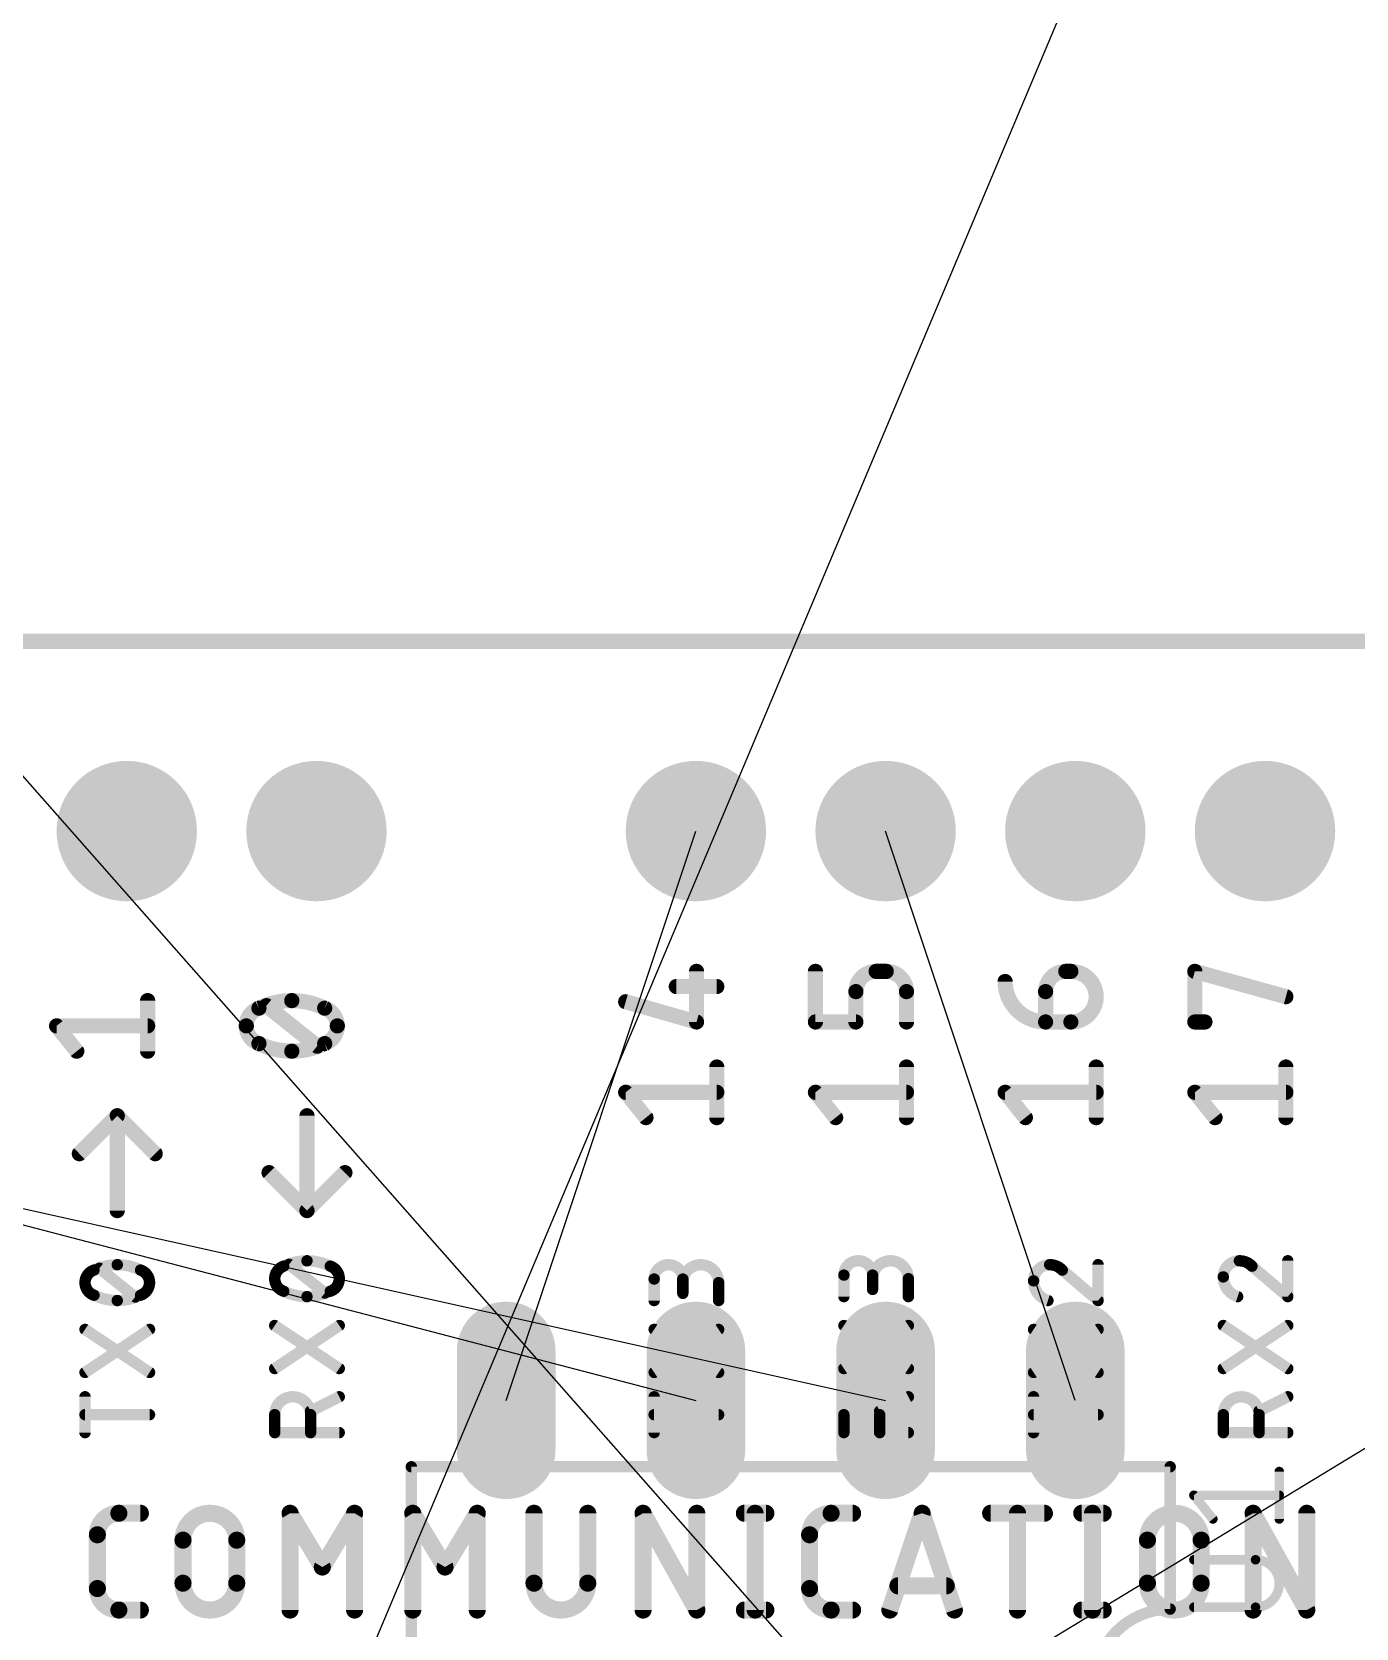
# Model space of a CAD drawing. Extents: x -123 to 102, y -1 to 117.
# Drawn here: x 46.99 to 64.72, y 41.4 to 62.77 of the extents above; entities that cross this region are included whole.
import ezdxf

# ---------------------------------------------------------------- set-up
doc = ezdxf.new("R2010")
doc.units = 0
for name, color, linetype in [('17', 110, 'CONTINUOUS'), ('19', 53, 'CONTINUOUS'), ('21', 253, 'CONTINUOUS'), ('25', 253, 'CONTINUOUS'), ('51', 253, 'CONTINUOUS')]:
    doc.layers.add(name, color=color, linetype=linetype)

# ---------------------------------------------------------------- blocks, each defined once
blk = doc.blocks.new('RECT')
blk.add_solid([(-0.5, -0.5), (0.5, -0.5), (-0.5, 0.5), (0.5, 0.5)])
blk = doc.blocks.new('ROUNDP')
at = {"const_width": 0.5}
blk.add_lwpolyline([(0, -0.25, 1), (0, 0.25, 1), (0, -0.25)], format="xyb", dxfattribs=at)
blk = doc.blocks.new('LONGP100')
at = {"const_width": 1}
blk.add_lwpolyline([(-0.5, 0), (0.5, 0)], dxfattribs=at)
at = {"const_width": 0.5}
for points in [[(-0.5, 0.25, 1), (-0.5, -0.25)], [(0.5, -0.25, 1), (0.5, 0.25)]]:
    blk.add_lwpolyline(points, format="xyb", dxfattribs=at)

msp = doc.modelspace()

# ---------------------------------------------------------------- linework, layer by layer
at = {"layer": '19'}
for p, q in [((40.64, 15.24), (65.786, 74.93)), ((53.34, 36.83), (95.25, 62.27)), ((41.91, 58.42), (60.96, 36.83)), ((24.13, 52.07), (58.42, 44.45)), ((26.67, 52.07), (55.88, 44.45)), ((53.34, 44.45), (55.88, 52.07)), ((60.96, 44.45), (58.42, 52.07))]:
    msp.add_line(p, q, dxfattribs=at)
at = {"layer": '21', "const_width": 0.1524}
for points in [[(62.23, 43.561), (52.07, 43.561)], [(52.07, 37.719), (52.07, 43.561)], [(62.23, 43.561), (62.23, 41.656)]]:
    msp.add_lwpolyline(points, dxfattribs=at)
at = {"layer": '21'}
for points, const_width in [([(52.07, 43.5991, 1), (52.07, 43.5229)], 0.0762), ([(52.1081, 43.561, 1), (52.0319, 43.561)], 0.0762), ([(62.2681, 43.561, 1), (62.1919, 43.561)], 0.0762), ([(62.23, 43.5229, 1), (62.23, 43.5991)], 0.0762), ([(62.23, 41.656, 1), (62.23, 39.624)], 0.1524), ([(62.1919, 41.656, 1), (62.2681, 41.656)], 0.0762), ([(62.23, 41.6179, 1), (62.23, 41.6941)], 0.0762)]:
    msp.add_lwpolyline(points, format="xyb", dxfattribs=dict(at, const_width=const_width))
at = {"layer": '25'}
for points, const_width in [([(63.7223, 43.4975, 1), (63.6587, 43.4975)], 0.0635), ([(62.5723, 43.1998, 1), (62.5227, 43.1602)], 0.0635), ([(62.5475, 43.2118, 1), (62.5475, 43.1482)], 0.0635), ([(63.6905, 43.1482, 1), (63.6905, 43.2118)], 0.0635), ([(62.7767, 42.8427, 1), (62.8263, 42.8823)], 0.0635), ([(63.6587, 42.8625, 1), (63.7223, 42.8625)], 0.0635), ([(62.5475, 42.3482, 1), (62.5475, 42.2846)], 0.0635), ([(63.373, 42.3482, 1), (63.373, 42.2846)], 0.0635), ([(63.373, 41.6814, 1), (63.373, 42.3164)], 0.127), ([(63.373, 42.2846, 1), (63.373, 42.3482)], 0.0635), ([(62.5475, 41.7132, 1), (62.5475, 41.6497)], 0.0635), ([(63.373, 41.7132, 1), (63.373, 41.6497)], 0.0635), ([(63.373, 41.6497, 1), (63.373, 41.7132)], 0.0635)]:
    msp.add_lwpolyline(points, format="xyb", dxfattribs=dict(at, const_width=const_width))
at = {"layer": '25', "const_width": 0.127}
for points in [[(63.6905, 42.8625), (63.6905, 43.4975)], [(62.8015, 42.8625), (62.5475, 43.18)], [(62.5475, 43.18), (63.6905, 43.18)], [(63.373, 42.3164), (62.5475, 42.3164)], [(62.5475, 41.6814), (63.373, 41.6814)]]:
    msp.add_lwpolyline(points, dxfattribs=at)
at = {"layer": '51'}
for points, const_width in [([(-12.7, 54.61), (83.82, 54.61)], 0.2032), ([(55.8885, 49.5148), (55.8885, 50.1921)], 0.2032), ([(57.4802, 49.5148), (57.4802, 50.1921)], 0.2032), ([(58.4285, 50.1921), (58.293, 50.1921)], 0.2032), ([(60.833, 50.1921), (60.9007, 50.1921)], 0.2032), ([(62.5602, 49.5148), (62.5602, 50.1921)], 0.2032), ([(62.5602, 50.1921), (63.7794, 49.8534)], 0.2032), ([(55.6175, 49.9889), (56.1594, 49.9889)], 0.2032), ([(58.0221, 49.9212), (58.0221, 49.5148)], 0.2032), ([(58.6994, 49.5148), (58.6994, 49.9212)], 0.2032), ([(60.5621, 49.5148), (60.5621, 49.9212)], 0.2032), ([(48.5394, 49.1236), (48.5394, 49.8009)], 0.2032), ([(50.8085, 49.1913), (50.1311, 49.7332)], 0.2032), ([(54.9402, 49.7857), (55.8885, 49.5148)], 0.2032), ([(58.0221, 49.5148), (57.4802, 49.5148)], 0.2032), ([(60.9007, 49.5148), (60.5621, 49.5148)], 0.2032), ([(62.6957, 49.5148), (62.5602, 49.5148)], 0.2032), ([(47.5911, 49.1236), (47.3202, 49.4623)], 0.2032), ([(47.3202, 49.4623), (48.5394, 49.4623)], 0.2032), ([(56.1594, 48.2346), (56.1594, 48.9119)], 0.2032), ([(58.6994, 48.2346), (58.6994, 48.9119)], 0.2032), ([(61.2394, 48.2346), (61.2394, 48.9119)], 0.2032), ([(63.7794, 48.2346), (63.7794, 48.9119)], 0.2032), ([(55.2111, 48.2346), (54.9402, 48.5733)], 0.2032), ([(54.9402, 48.5733), (56.1594, 48.5733)], 0.2032), ([(57.7511, 48.2346), (57.4802, 48.5733)], 0.2032), ([(57.4802, 48.5733), (58.6994, 48.5733)], 0.2032), ([(60.2911, 48.2346), (60.0202, 48.5733)], 0.2032), ([(60.0202, 48.5733), (61.2394, 48.5733)], 0.2032), ([(62.8311, 48.2346), (62.5602, 48.5733)], 0.2032), ([(62.5602, 48.5733), (63.7794, 48.5733)], 0.2032), ([(47.625, 47.752), (48.133, 48.26)], 0.2032), ([(48.133, 46.99), (48.133, 48.26)], 0.2032), ([(48.133, 48.26), (48.641, 47.752)], 0.2032), ([(50.673, 48.26), (50.673, 46.99)], 0.2032), ([(50.673, 46.99), (50.165, 47.498)], 0.2032), ([(51.181, 47.498), (50.673, 46.99)], 0.2032), ([(63.8048, 45.8385), (63.8048, 46.3183)], 0.1524), ([(48.3729, 45.834), (47.8931, 46.2178)], 0.1524), ([(50.9129, 45.8865), (50.4331, 46.2703)], 0.1524), ([(55.3212, 45.786), (55.3212, 46.0739)], 0.1524), ([(55.705, 46.0739), (55.705, 45.882)], 0.1524), ([(57.8612, 45.8385), (57.8612, 46.1264)], 0.1524), ([(58.245, 46.1264), (58.245, 45.9345)], 0.1524), ([(58.7248, 45.8385), (58.7248, 46.0784)], 0.1524), ([(60.785, 46.1938), (61.2648, 45.786)], 0.1524), ([(61.2648, 45.786), (61.2648, 46.2658)], 0.1524), ([(63.325, 46.2463), (63.8048, 45.8385)], 0.1524), ([(56.1848, 45.786), (56.1848, 46.0259)], 0.1524), ([(51.1048, 44.8762), (50.2412, 45.4519)], 0.1524), ([(50.2412, 44.8762), (51.1048, 45.4519)], 0.1524), ([(58.7248, 44.8762), (57.8612, 45.4519)], 0.1524), ([(57.8612, 44.8762), (58.7248, 45.4519)], 0.1524), ([(63.8048, 44.8762), (62.9412, 45.4519)], 0.1524), ([(62.9412, 44.8762), (63.8048, 45.4519)], 0.1524), ([(48.5648, 44.8237), (47.7012, 45.3994)], 0.1524), ([(47.7012, 44.8237), (48.5648, 45.3994)], 0.1524), ([(56.1848, 44.8237), (55.3212, 45.3994)], 0.1524), ([(55.3212, 44.8237), (56.1848, 45.3994)], 0.1524), ([(61.2648, 44.8237), (60.4012, 45.3994)], 0.1524), ([(60.4012, 44.8237), (61.2648, 45.3994)], 0.1524), ([(47.7012, 44.0182), (47.7012, 44.498)], 0.1524), ([(51.1048, 44.498), (50.721, 44.3061)], 0.1524), ([(55.3212, 44.0182), (55.3212, 44.498)], 0.1524), ([(58.7248, 44.498), (58.341, 44.3061)], 0.1524), ([(60.4012, 44.0182), (60.4012, 44.498)], 0.1524), ([(63.8048, 44.498), (63.421, 44.3061)], 0.1524), ([(48.5648, 44.2581), (47.7012, 44.2581)], 0.1524), ([(50.2412, 44.0182), (50.2412, 44.2581)], 0.1524), ([(50.721, 44.2581), (50.721, 44.0182)], 0.1524), ([(56.1848, 44.2581), (55.3212, 44.2581)], 0.1524), ([(57.8612, 44.0182), (57.8612, 44.2581)], 0.1524), ([(58.341, 44.2581), (58.341, 44.0182)], 0.1524), ([(61.2648, 44.2581), (60.4012, 44.2581)], 0.1524), ([(62.9412, 44.0182), (62.9412, 44.2581)], 0.1524), ([(63.421, 44.2581), (63.421, 44.0182)], 0.1524), ([(51.1048, 44.0182), (50.2412, 44.0182)], 0.1524), ([(58.7248, 44.0182), (57.8612, 44.0182)], 0.1524), ([(63.8048, 44.0182), (62.9412, 44.0182)], 0.1524), ([(48.1542, 42.9387), (48.442, 42.9387)], 0.2286), ([(50.4464, 41.6433), (50.4464, 42.9387)], 0.2286), ([(50.4464, 42.9387), (50.8782, 42.219)], 0.2286), ([(50.8782, 42.219), (51.31, 42.9387)], 0.2286), ([(51.31, 42.9387), (51.31, 41.6433)], 0.2286), ([(52.0891, 41.6433), (52.0891, 42.9387)], 0.2286), ([(52.0891, 42.9387), (52.5209, 42.219)], 0.2286), ([(52.5209, 42.219), (52.9527, 42.9387)], 0.2286), ([(52.9527, 42.9387), (52.9527, 41.6433)], 0.2286), ([(53.7124, 42.9387), (53.7124, 42.0031)], 0.2286), ([(54.4321, 42.0031), (54.4321, 42.9387)], 0.2286), ([(55.1725, 41.6433), (55.1725, 42.9387)], 0.2286), ([(55.1725, 42.9387), (55.8922, 41.6433)], 0.2286), ([(55.8922, 41.6433), (55.8922, 42.9387)], 0.2286), ([(56.5291, 42.9387), (56.817, 42.9387)], 0.2286), ([(56.673, 42.9387), (56.673, 41.6433)], 0.2286), ([(57.6905, 42.9387), (57.9784, 42.9387)], 0.2286), ([(58.477, 41.6433), (58.9088, 42.9387)], 0.2286), ([(58.9088, 42.9387), (59.3406, 41.6433)], 0.2286), ([(59.8266, 42.9387), (60.5463, 42.9387)], 0.2286), ([(60.1864, 41.6433), (60.1864, 42.9387)], 0.2286), ([(61.0463, 42.9387), (61.3342, 42.9387)], 0.2286), ([(61.1903, 42.9387), (61.1903, 41.6433)], 0.2286), ([(63.34, 41.6433), (63.34, 42.9387)], 0.2286), ([(63.34, 42.9387), (64.0596, 41.6433)], 0.2286), ([(64.0596, 41.6433), (64.0596, 42.9387)], 0.2286), ([(47.8663, 41.9312), (47.8663, 42.6508)], 0.2286), ([(57.4026, 41.9312), (57.4026, 42.6508)], 0.2286), ([(49.0127, 42.0031), (49.0127, 42.5789)], 0.2286), ([(49.7323, 42.5789), (49.7323, 42.0031)], 0.2286), ([(61.9255, 42.0031), (61.9255, 42.5789)], 0.2286), ([(62.6452, 42.5789), (62.6452, 42.0031)], 0.2286), ([(59.2327, 41.9672), (58.585, 41.9672)], 0.2286), ([(48.442, 41.6433), (48.1542, 41.6433)], 0.2286), ([(56.5291, 41.6433), (56.817, 41.6433)], 0.2286), ([(57.9784, 41.6433), (57.6905, 41.6433)], 0.2286), ([(61.0463, 41.6433), (61.3342, 41.6433)], 0.2286)]:
    msp.add_lwpolyline(points, dxfattribs=dict(at, const_width=const_width))
for points, const_width in [([(55.9393, 50.1921, 1), (55.8377, 50.1921)], 0.1016), ([(57.531, 50.1921, 1), (57.4294, 50.1921)], 0.1016), ([(58.293, 50.1921, 0.4142), (58.0221, 49.9212)], 0.2032), ([(58.293, 50.2429, 1), (58.293, 50.1413)], 0.1016), ([(58.293, 50.1413, 1), (58.293, 50.2429)], 0.1016), ([(58.6994, 49.9212, 0.4142), (58.4285, 50.1921)], 0.2032), ([(58.4285, 50.2429, 1), (58.4285, 50.1413)], 0.1016), ([(58.4285, 50.1413, 1), (58.4285, 50.2429)], 0.1016), ([(60.833, 50.1921, 0.4142), (60.5621, 49.9212)], 0.2032), ([(60.833, 50.2429, 1), (60.833, 50.1413)], 0.1016), ([(60.833, 50.1413, 1), (60.833, 50.2429)], 0.1016), ([(60.9007, 49.5148, 1), (60.9007, 50.1921)], 0.2032), ([(60.9007, 50.2429, 1), (60.9007, 50.1413)], 0.1016), ([(60.9007, 50.1413, 1), (60.9007, 50.2429)], 0.1016), ([(62.611, 50.1921, 1), (62.5094, 50.1921)], 0.1016), ([(62.5738, 50.241, 1), (62.5466, 50.1431)], 0.1016), ([(55.6175, 50.0397, 1), (55.6175, 49.9381)], 0.1016), ([(56.1594, 49.9381, 1), (56.1594, 50.0397)], 0.1016), ([(58.0729, 49.9212, 1), (57.9713, 49.9212)], 0.1016), ([(58.7502, 49.9212, 1), (58.6486, 49.9212)], 0.1016), ([(60.0202, 50.0566, 0.4142), (60.5621, 49.5148)], 0.2032), ([(60.071, 50.0566, 1), (59.9694, 50.0566)], 0.1016), ([(60.6129, 49.9212, 1), (60.5113, 49.9212)], 0.1016), ([(48.5902, 49.8009, 1), (48.4886, 49.8009)], 0.1016), ([(50.0295, 49.6993, 0.3205), (49.8602, 49.4623)], 0.2032), ([(50.4698, 49.8009, 0.1139), (50.0295, 49.6993)], 0.2032), ([(50.0073, 49.745, 1), (50.0518, 49.6537)], 0.1016), ([(50.046, 49.6513, 1), (50.0131, 49.7474)], 0.1016), ([(50.1629, 49.7729, 1), (50.0994, 49.6935)], 0.1016), ([(50.9101, 49.6993, 0.1139), (50.4698, 49.8009)], 0.2032), ([(50.4698, 49.8517, 1), (50.4698, 49.7501)], 0.1016), ([(50.4698, 49.7501, 1), (50.4698, 49.8517)], 0.1016), ([(51.0794, 49.4623, 0.3205), (50.9101, 49.6993)], 0.2032), ([(50.9265, 49.7474, 1), (50.8936, 49.6513)], 0.1016), ([(50.8878, 49.6537, 1), (50.9323, 49.745)], 0.1016), ([(54.9542, 49.8345, 1), (54.9262, 49.7368)], 0.1016), ([(57.9713, 49.9212, 1), (58.0729, 49.9212)], 0.1016), ([(58.6486, 49.9212, 1), (58.7502, 49.9212)], 0.1016), ([(60.5113, 49.9212, 1), (60.6129, 49.9212)], 0.1016), ([(63.7658, 49.8045, 1), (63.793, 49.9024)], 0.1016), ([(55.8745, 49.4659, 1), (55.9024, 49.5636)], 0.1016), ([(57.4802, 49.5656, 1), (57.4802, 49.464)], 0.1016), ([(58.0221, 49.464, 1), (58.0221, 49.5656)], 0.1016), ([(60.5621, 49.5656, 1), (60.5621, 49.464)], 0.1016), ([(60.5621, 49.464, 1), (60.5621, 49.5656)], 0.1016), ([(60.9007, 49.5656, 1), (60.9007, 49.464)], 0.1016), ([(60.9007, 49.464, 1), (60.9007, 49.5656)], 0.1016), ([(62.5602, 49.5656, 1), (62.5602, 49.464)], 0.1016), ([(62.6957, 49.464, 1), (62.6957, 49.5656)], 0.1016), ([(47.3599, 49.494, 1), (47.2805, 49.4305)], 0.1016), ([(47.3202, 49.5131, 1), (47.3202, 49.4115)], 0.1016), ([(48.5394, 49.4115, 1), (48.5394, 49.5131)], 0.1016), ([(49.8602, 49.4623, 0.3205), (50.0295, 49.2252)], 0.2032), ([(49.911, 49.4623, 1), (49.8094, 49.4623)], 0.1016), ([(49.8094, 49.4623, 1), (49.911, 49.4623)], 0.1016), ([(50.9101, 49.2252, 0.3205), (51.0794, 49.4623)], 0.2032), ([(51.1302, 49.4623, 1), (51.0286, 49.4623)], 0.1016), ([(51.0286, 49.4623, 1), (51.1302, 49.4623)], 0.1016), ([(55.8377, 49.5148, 1), (55.9393, 49.5148)], 0.1016), ([(57.4294, 49.5148, 1), (57.531, 49.5148)], 0.1016), ([(57.9713, 49.5148, 1), (58.0729, 49.5148)], 0.1016), ([(58.6486, 49.5148, 1), (58.7502, 49.5148)], 0.1016), ([(60.5113, 49.5148, 1), (60.6129, 49.5148)], 0.1016), ([(62.5094, 49.5148, 1), (62.611, 49.5148)], 0.1016), ([(47.5515, 49.0919, 1), (47.6308, 49.1553)], 0.1016), ([(48.4886, 49.1236, 1), (48.5902, 49.1236)], 0.1016), ([(50.0295, 49.2252, 0.1139), (50.4698, 49.1236)], 0.2032), ([(50.0518, 49.2709, 1), (50.0073, 49.1795)], 0.1016), ([(50.0131, 49.1771, 1), (50.046, 49.2733)], 0.1016), ([(50.4698, 49.1236, 0.1139), (50.9101, 49.2252)], 0.2032), ([(50.4698, 49.1744, 1), (50.4698, 49.0728)], 0.1016), ([(50.4698, 49.0728, 1), (50.4698, 49.1744)], 0.1016), ([(50.7767, 49.1517, 1), (50.8402, 49.231)], 0.1016), ([(50.8936, 49.2733, 1), (50.9265, 49.1771)], 0.1016), ([(50.9323, 49.1795, 1), (50.8878, 49.2709)], 0.1016), ([(56.2102, 48.9119, 1), (56.1086, 48.9119)], 0.1016), ([(58.7502, 48.9119, 1), (58.6486, 48.9119)], 0.1016), ([(61.2902, 48.9119, 1), (61.1886, 48.9119)], 0.1016), ([(63.8302, 48.9119, 1), (63.7286, 48.9119)], 0.1016), ([(54.9799, 48.605, 1), (54.9005, 48.5415)], 0.1016), ([(54.9402, 48.6241, 1), (54.9402, 48.5225)], 0.1016), ([(56.1594, 48.5225, 1), (56.1594, 48.6241)], 0.1016), ([(57.5199, 48.605, 1), (57.4405, 48.5415)], 0.1016), ([(57.4802, 48.6241, 1), (57.4802, 48.5225)], 0.1016), ([(58.6994, 48.5225, 1), (58.6994, 48.6241)], 0.1016), ([(60.0599, 48.605, 1), (59.9805, 48.5415)], 0.1016), ([(60.0202, 48.6241, 1), (60.0202, 48.5225)], 0.1016), ([(61.2394, 48.5225, 1), (61.2394, 48.6241)], 0.1016), ([(62.5999, 48.605, 1), (62.5205, 48.5415)], 0.1016), ([(62.5602, 48.6241, 1), (62.5602, 48.5225)], 0.1016), ([(63.7794, 48.5225, 1), (63.7794, 48.6241)], 0.1016), ([(48.1838, 48.26, 1), (48.0822, 48.26)], 0.1016), ([(48.1689, 48.2959, 1), (48.0971, 48.2241)], 0.1016), ([(48.1689, 48.2241, 1), (48.0971, 48.2959)], 0.1016), ([(50.7238, 48.26, 1), (50.6222, 48.26)], 0.1016), ([(55.1715, 48.2029, 1), (55.2508, 48.2663)], 0.1016), ([(56.1086, 48.2346, 1), (56.2102, 48.2346)], 0.1016), ([(57.7115, 48.2029, 1), (57.7908, 48.2663)], 0.1016), ([(58.6486, 48.2346, 1), (58.7502, 48.2346)], 0.1016), ([(60.2515, 48.2029, 1), (60.3308, 48.2663)], 0.1016), ([(61.1886, 48.2346, 1), (61.2902, 48.2346)], 0.1016), ([(62.7915, 48.2029, 1), (62.8708, 48.2663)], 0.1016), ([(63.7286, 48.2346, 1), (63.8302, 48.2346)], 0.1016), ([(47.5891, 47.7879, 1), (47.6609, 47.7161)], 0.1016), ([(48.6051, 47.7161, 1), (48.6769, 47.7879)], 0.1016), ([(50.2009, 47.5339, 1), (50.1291, 47.4621)], 0.1016), ([(51.2169, 47.4621, 1), (51.1451, 47.5339)], 0.1016), ([(48.0822, 46.99, 1), (48.1838, 46.99)], 0.1016), ([(50.6371, 47.0259, 1), (50.7089, 46.9541)], 0.1016), ([(50.6222, 46.99, 1), (50.7238, 46.99)], 0.1016), ([(50.6371, 46.9541, 1), (50.7089, 47.0259)], 0.1016), ([(50.673, 46.3183, 0.1139), (50.3611, 46.2463)], 0.1524), ([(50.9849, 46.2463, 0.1139), (50.673, 46.3183)], 0.1524), ([(50.673, 46.3564, 1), (50.673, 46.2802)], 0.0762), ([(50.673, 46.2802, 1), (50.673, 46.3564)], 0.0762), ([(58.245, 46.1264, 1), (57.8612, 46.1264)], 0.1524), ([(58.7248, 46.0784, 1), (58.245, 46.0784)], 0.1524), ([(63.1571, 46.3183, 0.4142), (62.9412, 46.1024)], 0.1524), ([(63.325, 46.2463, 0.2053), (63.1571, 46.3183)], 0.1524), ([(63.1571, 46.3564, 1), (63.1571, 46.2802)], 0.0762), ([(63.1571, 46.2802, 1), (63.1571, 46.3564)], 0.0762), ([(63.8429, 46.3183, 1), (63.7667, 46.3183)], 0.0762), ([(47.8211, 46.1938, 0.3205), (47.7012, 46.0259)], 0.1524), ([(48.133, 46.2658, 0.1139), (47.8211, 46.1938)], 0.1524), ([(47.8045, 46.2281, 1), (47.8378, 46.1596)], 0.0762), ([(47.8335, 46.1578, 1), (47.8088, 46.2299)], 0.0762), ([(47.9169, 46.2476, 1), (47.8693, 46.1881)], 0.0762), ([(48.4449, 46.1938, 0.1139), (48.133, 46.2658)], 0.1524), ([(48.133, 46.3039, 1), (48.133, 46.2277)], 0.0762), ([(48.133, 46.2277, 1), (48.133, 46.3039)], 0.0762), ([(48.4572, 46.2299, 1), (48.4325, 46.1578)], 0.0762), ([(48.5648, 46.0259, 0.3205), (48.4449, 46.1938)], 0.1524), ([(48.4282, 46.1596, 1), (48.4616, 46.2281)], 0.0762), ([(50.3611, 46.2463, 0.3205), (50.2412, 46.0784)], 0.1524), ([(50.2412, 46.0784, 0.3205), (50.3611, 45.9105)], 0.1524), ([(50.2793, 46.0784, 1), (50.2031, 46.0784)], 0.0762), ([(50.3445, 46.2806, 1), (50.3778, 46.2121)], 0.0762), ([(50.3735, 46.2103, 1), (50.3488, 46.2824)], 0.0762), ([(50.4569, 46.3001, 1), (50.4093, 46.2406)], 0.0762), ([(50.9972, 46.2824, 1), (50.9725, 46.2103)], 0.0762), ([(51.1048, 46.0784, 0.3205), (50.9849, 46.2463)], 0.1524), ([(50.9849, 45.9105, 0.3205), (51.1048, 46.0784)], 0.1524), ([(50.9682, 46.2121, 1), (51.0016, 46.2806)], 0.0762), ([(51.1429, 46.0784, 1), (51.0667, 46.0784)], 0.0762), ([(55.705, 46.0739, 1), (55.3212, 46.0739)], 0.1524), ([(55.3593, 46.0739, 1), (55.2831, 46.0739)], 0.0762), ([(56.1848, 46.0259, 1), (55.705, 46.0259)], 0.1524), ([(55.7431, 46.0739, 1), (55.6669, 46.0739)], 0.0762), ([(57.8993, 46.1264, 1), (57.8231, 46.1264)], 0.0762), ([(57.8231, 46.1264, 1), (57.8993, 46.1264)], 0.0762), ([(58.2831, 46.1264, 1), (58.2069, 46.1264)], 0.0762), ([(58.2069, 46.1264, 1), (58.2831, 46.1264)], 0.0762), ([(58.7629, 46.0784, 1), (58.6867, 46.0784)], 0.0762), ([(60.6171, 46.2658, 0.4142), (60.4012, 46.0499)], 0.1524), ([(60.785, 46.1938, 0.2053), (60.6171, 46.2658)], 0.1524), ([(60.6171, 46.3039, 1), (60.6171, 46.2277)], 0.0762), ([(60.6171, 46.2277, 1), (60.6171, 46.3039)], 0.0762), ([(60.8097, 46.2229, 1), (60.7603, 46.1648)], 0.0762), ([(60.7574, 46.1676, 1), (60.8126, 46.2201)], 0.0762), ([(61.3029, 46.2658, 1), (61.2267, 46.2658)], 0.0762), ([(62.9412, 46.1024, 0.3252), (63.1331, 45.8385)], 0.1524), ([(62.9793, 46.1024, 1), (62.9031, 46.1024)], 0.0762), ([(63.3497, 46.2754, 1), (63.3003, 46.2173)], 0.0762), ([(63.2974, 46.2201, 1), (63.3526, 46.2726)], 0.0762), ([(47.7012, 46.0259, 0.3205), (47.8211, 45.858)], 0.1524), ([(47.7393, 46.0259, 1), (47.6631, 46.0259)], 0.0762), ([(47.6631, 46.0259, 1), (47.7393, 46.0259)], 0.0762), ([(48.4449, 45.858, 0.3205), (48.5648, 46.0259)], 0.1524), ([(48.6029, 46.0259, 1), (48.5267, 46.0259)], 0.0762), ([(48.5267, 46.0259, 1), (48.6029, 46.0259)], 0.0762), ([(50.2031, 46.0784, 1), (50.2793, 46.0784)], 0.0762), ([(50.3611, 45.9105, 0.1139), (50.673, 45.8385)], 0.1524), ([(50.3778, 45.9447, 1), (50.3445, 45.8762)], 0.0762), ([(50.3488, 45.8744, 1), (50.3735, 45.9465)], 0.0762), ([(50.673, 45.8385, 0.1139), (50.9849, 45.9105)], 0.1524), ([(50.8891, 45.8567, 1), (50.9367, 45.9163)], 0.0762), ([(50.9725, 45.9465, 1), (50.9972, 45.8745)], 0.0762), ([(51.0016, 45.8762, 1), (50.9682, 45.9447)], 0.0762), ([(51.0667, 46.0784, 1), (51.1429, 46.0784)], 0.0762), ([(55.2831, 46.0739, 1), (55.3593, 46.0739)], 0.0762), ([(55.6669, 46.0739, 1), (55.7431, 46.0739)], 0.0762), ([(55.6669, 46.0259, 1), (55.7431, 46.0259)], 0.0762), ([(56.2229, 46.0259, 1), (56.1467, 46.0259)], 0.0762), ([(56.1467, 46.0259, 1), (56.2229, 46.0259)], 0.0762), ([(58.2069, 46.0784, 1), (58.2831, 46.0784)], 0.0762), ([(58.2069, 45.9345, 1), (58.2831, 45.9345)], 0.0762), ([(58.6867, 46.0784, 1), (58.7629, 46.0784)], 0.0762), ([(60.4012, 46.0499, 0.3252), (60.5931, 45.786)], 0.1524), ([(60.4393, 46.0499, 1), (60.3631, 46.0499)], 0.0762), ([(60.3631, 46.0499, 1), (60.4393, 46.0499)], 0.0762), ([(62.9031, 46.1024, 1), (62.9793, 46.1024)], 0.0762), ([(47.8211, 45.858, 0.1139), (48.133, 45.786)], 0.1524), ([(47.8378, 45.8922, 1), (47.8045, 45.8237)], 0.0762), ([(47.8088, 45.822, 1), (47.8335, 45.894)], 0.0762), ([(48.133, 45.786, 0.1139), (48.4449, 45.858)], 0.1524), ([(48.133, 45.8241, 1), (48.133, 45.7479)], 0.0762), ([(48.133, 45.7479, 1), (48.133, 45.8241)], 0.0762), ([(48.3491, 45.8043, 1), (48.3967, 45.8638)], 0.0762), ([(48.4325, 45.894, 1), (48.4572, 45.822)], 0.0762), ([(48.4616, 45.8237, 1), (48.4282, 45.8922)], 0.0762), ([(50.673, 45.8766, 1), (50.673, 45.8004)], 0.0762), ([(50.673, 45.8004, 1), (50.673, 45.8766)], 0.0762), ([(55.2831, 45.786, 1), (55.3593, 45.786)], 0.0762), ([(55.6669, 45.882, 1), (55.7431, 45.882)], 0.0762), ([(56.1467, 45.786, 1), (56.2229, 45.786)], 0.0762), ([(57.8231, 45.8385, 1), (57.8993, 45.8385)], 0.0762), ([(58.6867, 45.8385, 1), (58.7629, 45.8385)], 0.0762), ([(60.5814, 45.7498, 1), (60.6049, 45.8223)], 0.0762), ([(61.2267, 45.786, 1), (61.3029, 45.786)], 0.0762), ([(61.2401, 45.757, 1), (61.2895, 45.8151)], 0.0762), ([(63.1214, 45.8023, 1), (63.1449, 45.8748)], 0.0762), ([(63.7667, 45.8385, 1), (63.8429, 45.8385)], 0.0762), ([(63.7801, 45.8095, 1), (63.8295, 45.8676)], 0.0762), ([(50.2623, 45.4836, 1), (50.2201, 45.4202)], 0.0762), ([(51.1259, 45.4202, 1), (51.0837, 45.4836)], 0.0762), ([(57.8823, 45.4836, 1), (57.8401, 45.4202)], 0.0762), ([(58.7459, 45.4202, 1), (58.7037, 45.4836)], 0.0762), ([(62.9623, 45.4836, 1), (62.9201, 45.4202)], 0.0762), ([(63.8259, 45.4202, 1), (63.7837, 45.4836)], 0.0762), ([(47.7223, 45.4311, 1), (47.6801, 45.3677)], 0.0762), ([(48.5859, 45.3677, 1), (48.5437, 45.4311)], 0.0762), ([(55.3423, 45.4311, 1), (55.3001, 45.3677)], 0.0762), ([(56.2059, 45.3677, 1), (56.1637, 45.4311)], 0.0762), ([(60.4223, 45.4311, 1), (60.3801, 45.3677)], 0.0762), ([(61.2859, 45.3677, 1), (61.2437, 45.4311)], 0.0762), ([(47.6801, 44.8554, 1), (47.7223, 44.792)], 0.0762), ([(48.5437, 44.792, 1), (48.5859, 44.8554)], 0.0762), ([(50.2201, 44.9079, 1), (50.2623, 44.8444)], 0.0762), ([(51.0837, 44.8444, 1), (51.1259, 44.9079)], 0.0762), ([(55.3001, 44.8554, 1), (55.3423, 44.792)], 0.0762), ([(56.1637, 44.792, 1), (56.2059, 44.8554)], 0.0762), ([(57.8401, 44.9079, 1), (57.8823, 44.8444)], 0.0762), ([(58.7037, 44.8444, 1), (58.7459, 44.9079)], 0.0762), ([(60.3801, 44.8554, 1), (60.4223, 44.792)], 0.0762), ([(61.2437, 44.792, 1), (61.2859, 44.8554)], 0.0762), ([(62.9201, 44.9079, 1), (62.9623, 44.8444)], 0.0762), ([(63.7837, 44.8444, 1), (63.8259, 44.9079)], 0.0762), ([(47.7393, 44.498, 1), (47.6631, 44.498)], 0.0762), ([(50.721, 44.2581, 1), (50.2412, 44.2581)], 0.1524), ([(51.1218, 44.4639, 1), (51.0878, 44.5321)], 0.0762), ([(55.3593, 44.498, 1), (55.2831, 44.498)], 0.0762), ([(58.341, 44.2581, 1), (57.8612, 44.2581)], 0.1524), ([(58.7418, 44.4639, 1), (58.7078, 44.5321)], 0.0762), ([(60.4393, 44.498, 1), (60.3631, 44.498)], 0.0762), ([(63.421, 44.2581, 1), (62.9412, 44.2581)], 0.1524), ([(63.8218, 44.4639, 1), (63.7878, 44.5321)], 0.0762), ([(47.7012, 44.2962, 1), (47.7012, 44.22)], 0.0762), ([(48.5648, 44.22, 1), (48.5648, 44.2962)], 0.0762), ([(50.2793, 44.2581, 1), (50.2031, 44.2581)], 0.0762), ([(50.2031, 44.2581, 1), (50.2793, 44.2581)], 0.0762), ([(50.7039, 44.3401, 1), (50.738, 44.272)], 0.0762), ([(50.7591, 44.2581, 1), (50.6829, 44.2581)], 0.0762), ([(50.6829, 44.2581, 1), (50.7591, 44.2581)], 0.0762), ([(55.3212, 44.2962, 1), (55.3212, 44.22)], 0.0762), ([(56.1848, 44.22, 1), (56.1848, 44.2962)], 0.0762), ([(57.8993, 44.2581, 1), (57.8231, 44.2581)], 0.0762), ([(57.8231, 44.2581, 1), (57.8993, 44.2581)], 0.0762), ([(58.3239, 44.3401, 1), (58.358, 44.272)], 0.0762), ([(58.3791, 44.2581, 1), (58.3029, 44.2581)], 0.0762), ([(58.3029, 44.2581, 1), (58.3791, 44.2581)], 0.0762), ([(60.4012, 44.2962, 1), (60.4012, 44.22)], 0.0762), ([(61.2648, 44.22, 1), (61.2648, 44.2962)], 0.0762), ([(62.9793, 44.2581, 1), (62.9031, 44.2581)], 0.0762), ([(62.9031, 44.2581, 1), (62.9793, 44.2581)], 0.0762), ([(63.4039, 44.3401, 1), (63.438, 44.272)], 0.0762), ([(63.4591, 44.2581, 1), (63.3829, 44.2581)], 0.0762), ([(63.3829, 44.2581, 1), (63.4591, 44.2581)], 0.0762), ([(47.6631, 44.0182, 1), (47.7393, 44.0182)], 0.0762), ([(50.2412, 44.0563, 1), (50.2412, 43.9801)], 0.0762), ([(50.2031, 44.0182, 1), (50.2793, 44.0182)], 0.0762), ([(50.6829, 44.0182, 1), (50.7591, 44.0182)], 0.0762), ([(51.1048, 43.9801, 1), (51.1048, 44.0563)], 0.0762), ([(55.2831, 44.0182, 1), (55.3593, 44.0182)], 0.0762), ([(57.8612, 44.0563, 1), (57.8612, 43.9801)], 0.0762), ([(57.8231, 44.0182, 1), (57.8993, 44.0182)], 0.0762), ([(58.3029, 44.0182, 1), (58.3791, 44.0182)], 0.0762), ([(58.7248, 43.9801, 1), (58.7248, 44.0563)], 0.0762), ([(60.3631, 44.0182, 1), (60.4393, 44.0182)], 0.0762), ([(62.9412, 44.0563, 1), (62.9412, 43.9801)], 0.0762), ([(62.9031, 44.0182, 1), (62.9793, 44.0182)], 0.0762), ([(63.3829, 44.0182, 1), (63.4591, 44.0182)], 0.0762), ([(63.8048, 43.9801, 1), (63.8048, 44.0563)], 0.0762), ([(48.1542, 42.9387, 0.4142), (47.8663, 42.6508)], 0.2286), ([(48.1542, 42.9959, 1), (48.1542, 42.8816)], 0.1143), ([(48.1542, 42.8816, 1), (48.1542, 42.9958)], 0.1143), ([(48.442, 42.8816, 1), (48.442, 42.9959)], 0.1143), ([(49.7323, 42.5789, 1), (49.0127, 42.5789)], 0.2286), ([(50.5036, 42.9387, 1), (50.3893, 42.9387)], 0.1143), ([(50.4954, 42.9681, 1), (50.3974, 42.9093)], 0.1143), ([(51.3672, 42.9387, 1), (51.2529, 42.9387)], 0.1143), ([(51.359, 42.9093, 1), (51.261, 42.9681)], 0.1143), ([(52.1462, 42.9387, 1), (52.0319, 42.9387)], 0.1143), ([(52.1381, 42.9681, 1), (52.0401, 42.9093)], 0.1143), ([(53.0098, 42.9387, 1), (52.8955, 42.9387)], 0.1143), ([(53.0017, 42.9093, 1), (52.9037, 42.9681)], 0.1143), ([(53.7695, 42.9387, 1), (53.6552, 42.9387)], 0.1143), ([(54.4892, 42.9387, 1), (54.3749, 42.9387)], 0.1143), ([(55.2225, 42.9665, 1), (55.1225, 42.9109)], 0.1143), ([(55.2297, 42.9387, 1), (55.1154, 42.9387)], 0.1143), ([(55.9493, 42.9387, 1), (55.835, 42.9387)], 0.1143), ([(56.5291, 42.9959, 1), (56.5291, 42.8816)], 0.1143), ([(56.7302, 42.9387, 1), (56.6159, 42.9387)], 0.1143), ([(56.817, 42.8816, 1), (56.817, 42.9959)], 0.1143), ([(57.6905, 42.9387, 0.4142), (57.4026, 42.6508)], 0.2286), ([(57.6905, 42.9959, 1), (57.6905, 42.8816)], 0.1143), ([(57.6905, 42.8816, 1), (57.6905, 42.9958)], 0.1143), ([(57.9784, 42.8816, 1), (57.9784, 42.9959)], 0.1143), ([(58.9631, 42.9568, 1), (58.8546, 42.9206)], 0.1143), ([(58.9631, 42.9206, 1), (58.8546, 42.9568)], 0.1143), ([(59.8266, 42.9959, 1), (59.8266, 42.8816)], 0.1143), ([(60.2436, 42.9387, 1), (60.1293, 42.9387)], 0.1143), ([(60.5463, 42.8816, 1), (60.5463, 42.9959)], 0.1143), ([(61.0463, 42.9959, 1), (61.0463, 42.8816)], 0.1143), ([(61.2474, 42.9387, 1), (61.1331, 42.9387)], 0.1143), ([(61.3342, 42.8816, 1), (61.3342, 42.9959)], 0.1143), ([(62.6452, 42.5789, 1), (61.9255, 42.5789)], 0.2286), ([(63.3899, 42.9665, 1), (63.29, 42.9109)], 0.1143), ([(63.3971, 42.9387, 1), (63.2828, 42.9387)], 0.1143), ([(64.1168, 42.9387, 1), (64.0025, 42.9387)], 0.1143), ([(47.9235, 42.6508, 1), (47.8092, 42.6508)], 0.1143), ([(57.4598, 42.6508, 1), (57.3455, 42.6508)], 0.1143), ([(47.8092, 42.6508, 1), (47.9235, 42.6508)], 0.1143), ([(49.0698, 42.5789, 1), (48.9555, 42.5789)], 0.1143), ([(48.9555, 42.5789, 1), (49.0698, 42.5789)], 0.1143), ([(49.7895, 42.5789, 1), (49.6752, 42.5789)], 0.1143), ([(49.6752, 42.5789, 1), (49.7895, 42.5789)], 0.1143), ([(57.3455, 42.6508, 1), (57.4598, 42.6508)], 0.1143), ([(61.9826, 42.5789, 1), (61.8683, 42.5789)], 0.1143), ([(61.8683, 42.5789, 1), (61.9826, 42.5789)], 0.1143), ([(62.7023, 42.5789, 1), (62.588, 42.5789)], 0.1143), ([(62.588, 42.5789, 1), (62.7023, 42.5789)], 0.1143), ([(50.8292, 42.2484, 1), (50.9272, 42.1896)], 0.1143), ([(50.8292, 42.1896, 1), (50.9272, 42.2484)], 0.1143), ([(52.4719, 42.2484, 1), (52.5699, 42.1896)], 0.1143), ([(52.4719, 42.1896, 1), (52.5699, 42.2484)], 0.1143), ([(49.0127, 42.0031, 1), (49.7323, 42.0031)], 0.2286), ([(49.0698, 42.0031, 1), (48.9555, 42.0031)], 0.1143), ([(49.7895, 42.0031, 1), (49.6752, 42.0031)], 0.1143), ([(53.7124, 42.0031, 1), (54.4321, 42.0031)], 0.2286), ([(53.7695, 42.0031, 1), (53.6552, 42.0031)], 0.1143), ([(54.4892, 42.0031, 1), (54.3749, 42.0031)], 0.1143), ([(61.9826, 42.0031, 1), (61.8683, 42.0031)], 0.1143), ([(61.9255, 42.0031, 1), (62.6452, 42.0031)], 0.2286), ([(62.7023, 42.0031, 1), (62.588, 42.0031)], 0.1143), ([(47.8663, 41.9312, 0.4142), (48.1542, 41.6433)], 0.2286), ([(47.9235, 41.9312, 1), (47.8092, 41.9312)], 0.1143), ([(47.8092, 41.9312, 1), (47.9235, 41.9312)], 0.1143), ([(48.9555, 42.0031, 1), (49.0698, 42.0031)], 0.1143), ([(49.6752, 42.0031, 1), (49.7895, 42.0031)], 0.1143), ([(53.6552, 42.0031, 1), (53.7695, 42.0031)], 0.1143), ([(54.3749, 42.0031, 1), (54.4892, 42.0031)], 0.1143), ([(57.4026, 41.9312, 0.4142), (57.6905, 41.6433)], 0.2286), ([(57.4598, 41.9312, 1), (57.3455, 41.9312)], 0.1143), ([(57.3455, 41.9312, 1), (57.4598, 41.9312)], 0.1143), ([(58.585, 42.0243, 1), (58.585, 41.91)], 0.1143), ([(59.2327, 41.91, 1), (59.2327, 42.0243)], 0.1143), ([(61.8683, 42.0031, 1), (61.9826, 42.0031)], 0.1143), ([(62.588, 42.0031, 1), (62.7023, 42.0031)], 0.1143), ([(48.1542, 41.7005, 1), (48.1542, 41.5862)], 0.1143), ([(48.1542, 41.5862, 1), (48.1542, 41.7005)], 0.1143), ([(48.442, 41.5862, 1), (48.442, 41.7005)], 0.1143), ([(50.3893, 41.6433, 1), (50.5036, 41.6433)], 0.1143), ([(51.2529, 41.6433, 1), (51.3672, 41.6433)], 0.1143), ([(52.0319, 41.6433, 1), (52.1462, 41.6433)], 0.1143), ([(52.8955, 41.6433, 1), (53.0098, 41.6433)], 0.1143), ([(55.1154, 41.6433, 1), (55.2297, 41.6433)], 0.1143), ([(55.835, 41.6433, 1), (55.9493, 41.6433)], 0.1143), ([(55.8422, 41.6155, 1), (55.9421, 41.6711)], 0.1143), ([(56.5291, 41.7005, 1), (56.5291, 41.5862)], 0.1143), ([(56.6159, 41.6433, 1), (56.7302, 41.6433)], 0.1143), ([(56.817, 41.5862, 1), (56.817, 41.7005)], 0.1143), ([(57.6905, 41.7005, 1), (57.6905, 41.5862)], 0.1143), ([(57.6905, 41.5862, 1), (57.6905, 41.7005)], 0.1143), ([(57.9784, 41.5862, 1), (57.9784, 41.7005)], 0.1143), ([(58.4228, 41.6614, 1), (58.5313, 41.6252)], 0.1143), ([(59.2864, 41.6252, 1), (59.3949, 41.6614)], 0.1143), ([(60.1293, 41.6433, 1), (60.2436, 41.6433)], 0.1143), ([(61.0463, 41.7005, 1), (61.0463, 41.5862)], 0.1143), ([(61.1331, 41.6433, 1), (61.2474, 41.6433)], 0.1143), ([(61.3342, 41.5862, 1), (61.3342, 41.7005)], 0.1143), ([(63.2828, 41.6433, 1), (63.3971, 41.6433)], 0.1143), ([(64.0025, 41.6433, 1), (64.1168, 41.6433)], 0.1143), ([(64.0097, 41.6155, 1), (64.1096, 41.6711)], 0.1143)]:
    msp.add_lwpolyline(points, format="xyb", dxfattribs=dict(at, const_width=const_width))

# ---------------------------------------------------------------- block references
at = {"layer": '17'}
for name, p, xscale, yscale, rotation in [('ROUNDP', (48.26, 52.07), 1.8796, 1.8796, 90), ('ROUNDP', (48.26, 52.07), 1.8796, 1.8796, 90), ('ROUNDP', (50.8, 52.07), 1.8796, 1.8796, 90), ('ROUNDP', (50.8, 52.07), 1.8796, 1.8796, 90), ('ROUNDP', (55.88, 52.07), 1.8796, 1.8796, 90), ('ROUNDP', (55.88, 52.07), 1.8796, 1.8796, 90), ('ROUNDP', (58.42, 52.07), 1.8796, 1.8796, 90), ('ROUNDP', (58.42, 52.07), 1.8796, 1.8796, 90), ('ROUNDP', (60.96, 52.07), 1.8796, 1.8796, 90), ('ROUNDP', (60.96, 52.07), 1.8796, 1.8796, 90), ('ROUNDP', (63.5, 52.07), 1.8796, 1.8796, 90), ('ROUNDP', (63.5, 52.07), 1.8796, 1.8796, 90), ('LONGP100', (53.34, 44.45), 1.3208, 1.3208, 270), ('LONGP100', (53.34, 44.45), 1.3208, 1.3208, 270), ('LONGP100', (55.88, 44.45), 1.3208, 1.3208, 270), ('LONGP100', (55.88, 44.45), 1.3208, 1.3208, 270), ('LONGP100', (58.42, 44.45), 1.3208, 1.3208, 270), ('LONGP100', (58.42, 44.45), 1.3208, 1.3208, 270), ('LONGP100', (60.96, 44.45), 1.3208, 1.3208, 270), ('LONGP100', (60.96, 44.45), 1.3208, 1.3208, 270)]:
    msp.add_blockref(name, p, dxfattribs=dict(at, xscale=xscale, yscale=yscale, rotation=rotation))
at = {"layer": '51', "xscale": 0.508, "yscale": 0.508}
for p in [(48.26, 52.07), (50.8, 52.07), (55.88, 52.07), (58.42, 52.07), (60.96, 52.07), (63.5, 52.07)]:
    msp.add_blockref('RECT', p, dxfattribs=at)

doc.saveas('drawing.dxf')
